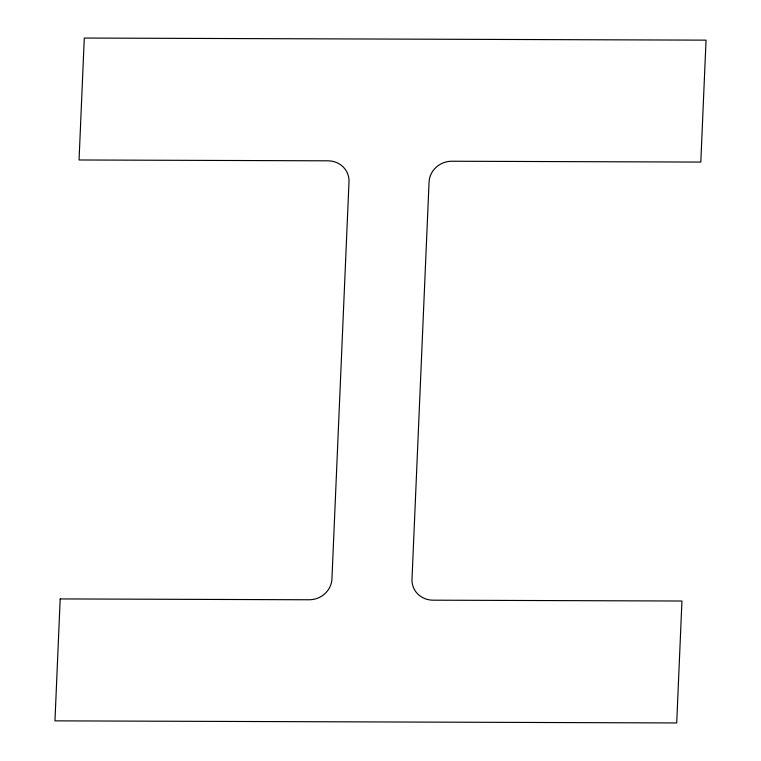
<?xml version="1.0" encoding="UTF-8"?>
<svg xmlns="http://www.w3.org/2000/svg" width="761" height="761" viewBox="0 0 761 761"><rect width="100%" height="100%" fill="white"/><g stroke="black" fill="none" stroke-linecap="round" stroke-linejoin="round"><path stroke-width="1.14" d="M60.195 598.926L54.954 720.857L676.71 722.95L681.942 601.019L433.028 600.182A22.079 20.766 -18.7 0 1 411.996 579.207L429.061 182.06A22.079 20.766 -18.7 0 1 451.891 161.237L700.805 162.074L706.046 40.143L84.29 38.05L79.058 159.981L327.972 160.818A22.079 20.766 -18.7 0 1 349.004 181.793L331.939 578.94A22.079 20.766 -18.7 0 1 309.109 599.763L60.195 598.926"/></g></svg>
